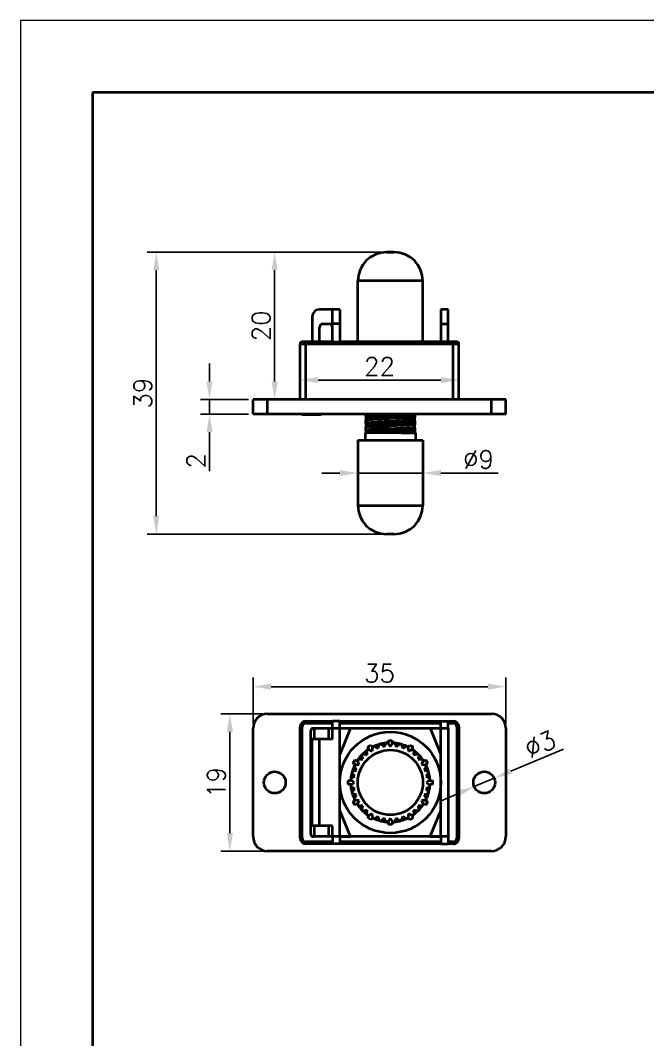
# Model space of a CAD drawing. Header units: millimetres. Extents: x -105 to 105, y -148 to 148.
# Drawn here: x -105 to -18.2, y 7.4 to 148.5 of the extents above; entities that cross this region are included whole.
import ezdxf

# ---------------------------------------------------------------- set-up
doc = ezdxf.new("R2010")
doc.units = ezdxf.units.MM
doc.header["$PDSIZE"] = -5
for name, color, linetype, lineweight in [('尺寸线层', 3, 'Continuous', 18), ('粗实线层', 7, 'Continuous', 35), ('细实线层', 7, 'Continuous', 18)]:
    doc.layers.add(name, color=color, linetype=linetype, lineweight=lineweight)
doc.styles.get("Standard").update_dxf_attribs({"font": 'txt.shx'})
doc.dimstyles.get("Standard").update_dxf_attribs({"dimtxt": 0.18, "dimasz": 0.18, "dimexe": 0.18, "dimexo": 0.0625, "dimgap": 0.09, "dimtad": 0, "dimtih": 1, "dimtoh": 1, "dimdec": 4, "dimzin": 0, "dimdsep": 46, "dimtxsty": 'Standard', "dimcen": 0.09, "dimdle": 0.36, "dimadec": 0, "dimazin": 0, "dimtfac": 1, "dimtdec": 4, "dimtofl": 0, "dimtmove": 0, "dimatfit": 3, "dimfxl": 1, "dimtolj": 1, "dimarcsym": 0})

# ---------------------------------------------------------------- blocks, each defined once
blk = doc.blocks.new('$CAXA_FRAME_13B17AC1$')
at = {"layer": '粗实线层'}
for p, q in [((95, 138.5), (-95, 138.5)), ((-95, 138.5), (-95, -138.5))]:
    blk.add_line(p, q, dxfattribs=at)
at = {"layer": '细实线层'}
for p, q in [((105, 148.5), (-105, 148.5)), ((-105, 148.5), (-105, -148.5))]:
    blk.add_line(p, q, dxfattribs=at)
blk = doc.blocks.new('*X3')
at = {"layer": 'Defpoints', "color": 0, "transparency": 16777216}
for p in [(-54.23, 116.42), (-86.19, 77.36), (-54.29, 77.36)]:
    blk.add_point(p, dxfattribs=at)
at = {"layer": '尺寸线层', "color": 0, "linetype": 'Continuous', "lineweight": -2, "transparency": 16777216}
for p, q in [((-54.86, 116.42), (-87.44, 116.42)), ((-86.19, 113.92), (-86.19, 79.86)), ((-54.92, 77.36), (-87.44, 77.36))]:
    blk.add_line(p, q, dxfattribs=at)
at = {"layer": '尺寸线层', "color": 0, "transparency": 16777216}
for points in [[(-86.6, 113.92), (-85.77, 113.92), (-86.19, 116.42)], [(-86.6, 79.86), (-85.77, 79.86), (-86.19, 77.36)]]:
    blk.add_solid(points, dxfattribs=at)
at = {"layer": '尺寸线层', "color": 0, "transparency": 16777216, "insert": (-88.06, 96.89), "char_height": 2.5, "width": 5.7143, "attachment_point": 5, "rotation": 90, "bg_fill": 3, "box_fill_scale": 1.1, "bg_fill_color": 256, "bg_fill_true_color": 13158600, "bg_fill_transparency": 0}
blk.add_mtext('\\A1;39', dxfattribs=at)
blk = doc.blocks.new('*X4')
at = {"layer": 'Defpoints', "color": 0, "transparency": 16777216}
for p in [(-72.79, 95.99), (-78.82, 93.99), (-72.79, 93.99)]:
    blk.add_point(p, dxfattribs=at)
at = {"layer": '尺寸线层', "color": 0, "linetype": 'Continuous', "lineweight": -2, "transparency": 16777216}
for p, q in [((-78.82, 98.49), (-78.82, 100.99)), ((-73.42, 95.99), (-80.07, 95.99)), ((-78.82, 95.99), (-78.82, 93.99)), ((-73.42, 93.99), (-80.07, 93.99)), ((-78.82, 91.49), (-78.82, 86.07))]:
    blk.add_line(p, q, dxfattribs=at)
at = {"layer": '尺寸线层', "color": 0, "transparency": 16777216}
for points in [[(-79.24, 98.49), (-78.41, 98.49), (-78.82, 95.99)], [(-79.24, 91.49), (-78.41, 91.49), (-78.82, 93.99)]]:
    blk.add_solid(points, dxfattribs=at)
at = {"layer": '尺寸线层', "color": 0, "transparency": 16777216, "insert": (-80.7, 87.53), "char_height": 2.5, "width": 5, "attachment_point": 5, "rotation": 90, "bg_fill": 3, "box_fill_scale": 1.1, "bg_fill_color": 256, "bg_fill_true_color": 13158600, "bg_fill_transparency": 0}
blk.add_mtext('\\A1;2', dxfattribs=at)
blk = doc.blocks.new('*X5')
at = {"layer": 'Defpoints', "color": 0, "transparency": 16777216}
for p in [(-66.29, 101.32), (-44.29, 101.4), (-44.29, 98.7)]:
    blk.add_point(p, dxfattribs=at)
at = {"layer": '尺寸线层', "color": 0, "linetype": 'Continuous', "lineweight": -2, "transparency": 16777216}
for p, q in [((-66.29, 100.69), (-66.29, 97.45)), ((-44.29, 100.77), (-44.29, 97.45)), ((-63.79, 98.7), (-46.79, 98.7))]:
    blk.add_line(p, q, dxfattribs=at)
at = {"layer": '尺寸线层', "color": 0, "transparency": 16777216}
for points in [[(-63.79, 99.12), (-63.79, 98.29), (-66.29, 98.7)], [(-46.79, 99.12), (-46.79, 98.29), (-44.29, 98.7)]]:
    blk.add_solid(points, dxfattribs=at)
at = {"layer": '尺寸线层', "color": 0, "transparency": 16777216, "insert": (-55.29, 100.58), "char_height": 2.5, "width": 6.0714, "attachment_point": 5, "bg_fill": 3, "box_fill_scale": 1.1, "bg_fill_color": 256, "bg_fill_true_color": 13158600, "bg_fill_transparency": 0}
blk.add_mtext('\\A1;22', dxfattribs=at)
blk = doc.blocks.new('*X6')
at = {"layer": 'Defpoints', "color": 0, "transparency": 16777216}
for p in [(-69.81, 116.42), (-53.36, 116.42), (-67.68, 95.99)]:
    blk.add_point(p, dxfattribs=at)
at = {"layer": '尺寸线层', "color": 0, "linetype": 'Continuous', "lineweight": -2, "transparency": 16777216}
for p, q in [((-53.98, 116.42), (-71.06, 116.42)), ((-69.81, 98.49), (-69.81, 113.92)), ((-68.31, 95.99), (-71.06, 95.99))]:
    blk.add_line(p, q, dxfattribs=at)
at = {"layer": '尺寸线层', "color": 0, "transparency": 16777216}
for points in [[(-70.22, 113.92), (-69.39, 113.92), (-69.81, 116.42)], [(-70.22, 98.49), (-69.39, 98.49), (-69.81, 95.99)]]:
    blk.add_solid(points, dxfattribs=at)
at = {"layer": '尺寸线层', "color": 0, "transparency": 16777216, "insert": (-71.68, 106.21), "char_height": 2.5, "width": 6.0714, "attachment_point": 5, "rotation": 90, "bg_fill": 3, "box_fill_scale": 1.1, "bg_fill_color": 256, "bg_fill_true_color": 13158600, "bg_fill_transparency": 0}
blk.add_mtext('\\A1;20', dxfattribs=at)
blk = doc.blocks.new('*X7')
at = {"layer": 'Defpoints', "color": 0, "transparency": 16777216}
for p in [(-58.29, 84.75), (-49.29, 86.02), (-49.29, 85.83)]:
    blk.add_point(p, dxfattribs=at)
at = {"layer": '尺寸线层', "color": 0, "linetype": 'Continuous', "lineweight": -2, "transparency": 16777216}
for p, q in [((-58.29, 85.38), (-58.29, 87.08)), ((-60.79, 85.83), (-63.29, 85.83)), ((-58.29, 85.83), (-49.29, 85.83)), ((-49.29, 85.39), (-49.29, 84.58)), ((-46.79, 85.83), (-38.88, 85.83))]:
    blk.add_line(p, q, dxfattribs=at)
at = {"layer": '尺寸线层', "color": 0, "transparency": 16777216}
for points in [[(-60.79, 86.25), (-60.79, 85.42), (-58.29, 85.83)], [(-46.79, 86.25), (-46.79, 85.42), (-49.29, 85.83)]]:
    blk.add_solid(points, dxfattribs=at)
at = {"layer": '尺寸线层', "color": 0, "transparency": 16777216, "insert": (-41.59, 87.71), "char_height": 2.5, "width": 7.5, "attachment_point": 5, "bg_fill": 3, "box_fill_scale": 1.1, "bg_fill_color": 256, "bg_fill_true_color": 13158600, "bg_fill_transparency": 0}
blk.add_mtext('\\A1;%%C9', dxfattribs=at)
blk = doc.blocks.new('*X8')
at = {"layer": 'Defpoints', "color": 0, "transparency": 16777216}
for p in [(-70.79, 52.49), (-76.01, 33.49), (-70.79, 33.49)]:
    blk.add_point(p, dxfattribs=at)
at = {"layer": '尺寸线层', "color": 0, "linetype": 'Continuous', "lineweight": -2, "transparency": 16777216}
for p, q in [((-71.42, 52.49), (-77.26, 52.49)), ((-76.01, 49.99), (-76.01, 35.99)), ((-71.42, 33.49), (-77.26, 33.49))]:
    blk.add_line(p, q, dxfattribs=at)
at = {"layer": '尺寸线层', "color": 0, "transparency": 16777216}
for points in [[(-76.42, 49.99), (-75.59, 49.99), (-76.01, 52.49)], [(-76.42, 35.99), (-75.59, 35.99), (-76.01, 33.49)]]:
    blk.add_solid(points, dxfattribs=at)
at = {"layer": '尺寸线层', "color": 0, "transparency": 16777216, "insert": (-77.88, 42.99), "char_height": 2.5, "width": 5, "attachment_point": 5, "rotation": 90, "bg_fill": 3, "box_fill_scale": 1.1, "bg_fill_color": 256, "bg_fill_true_color": 13158600, "bg_fill_transparency": 0}
blk.add_mtext('\\A1;19', dxfattribs=at)
blk = doc.blocks.new('*X9')
at = {"layer": 'Defpoints', "color": 0, "transparency": 16777216}
for p in [(-37.79, 56.25), (-72.79, 50.49), (-37.79, 50.49)]:
    blk.add_point(p, dxfattribs=at)
at = {"layer": '尺寸线层', "color": 0, "linetype": 'Continuous', "lineweight": -2, "transparency": 16777216}
for p, q in [((-72.79, 51.11), (-72.79, 57.5)), ((-37.79, 51.11), (-37.79, 57.5)), ((-70.29, 56.25), (-40.29, 56.25))]:
    blk.add_line(p, q, dxfattribs=at)
at = {"layer": '尺寸线层', "color": 0, "transparency": 16777216}
for points in [[(-70.29, 56.67), (-70.29, 55.83), (-72.79, 56.25)], [(-40.29, 56.67), (-40.29, 55.83), (-37.79, 56.25)]]:
    blk.add_solid(points, dxfattribs=at)
at = {"layer": '尺寸线层', "color": 0, "transparency": 16777216, "insert": (-55.29, 58.12), "char_height": 2.5, "width": 5.3571, "attachment_point": 5, "bg_fill": 3, "box_fill_scale": 1.1, "bg_fill_color": 256, "bg_fill_true_color": 13158600, "bg_fill_transparency": 0}
blk.add_mtext('\\A1;35', dxfattribs=at)
blk = doc.blocks.new('*X10')
at = {"layer": 'Defpoints', "color": 0, "transparency": 16777216}
for p in [(-42.18, 42.41), (-39.41, 43.57)]:
    blk.add_point(p, dxfattribs=at)
at = {"layer": '尺寸线层', "color": 0, "linetype": 'Continuous', "lineweight": -2, "transparency": 16777216}
for p, q in [((-37.11, 44.54), (-29.82, 47.62)), ((-42.18, 42.41), (-39.41, 43.57)), ((-44.48, 41.43), (-46.78, 40.46))]:
    blk.add_line(p, q, dxfattribs=at)
at = {"layer": '尺寸线层', "color": 0, "transparency": 16777216}
for points in [[(-37.27, 44.93), (-36.95, 44.16), (-39.41, 43.57)], [(-44.64, 41.82), (-44.32, 41.05), (-42.18, 42.41)]]:
    blk.add_solid(points, dxfattribs=at)
at = {"layer": '尺寸线层', "color": 0, "transparency": 16777216, "insert": (-33.04, 48.3), "char_height": 2.5, "width": 7.1429, "attachment_point": 5, "rotation": 22.884, "bg_fill": 3, "box_fill_scale": 1.1, "bg_fill_color": 256, "bg_fill_true_color": 13158600, "bg_fill_transparency": 0}
blk.add_mtext('\\A1;%%C3', dxfattribs=at)

msp = doc.modelspace()

# ---------------------------------------------------------------- linework, layer by layer
at = {"layer": '粗实线层', "color": 7, "lineweight": 35, "ltscale": 0.1925}
for p, q in [((-54.294, 116.421), (-54.232, 116.421)), ((-53.355, 116.421), (-54.294, 116.421)), ((-54.232, 116.421), (-53.294, 116.421)), ((-53.294, 116.421), (-53.355, 116.421)), ((-57.743, 112.421), (-58.294, 112.421)), ((-58.294, 103.99), (-58.294, 112.421)), ((-49.294, 112.421), (-57.743, 112.421)), ((-49.294, 103.99), (-49.294, 112.421)), ((-64.594, 107.49), (-64.594, 103.99)), ((-61.794, 108.49), (-63.594, 108.49)), ((-60.794, 108.49), (-61.794, 108.49)), ((-61.794, 106.49), (-61.794, 108.49)), ((-60.794, 108.49), (-60.794, 106.49)), ((-45.794, 108.49), (-46.794, 108.49)), ((-46.794, 108.49), (-46.794, 106.49)), ((-45.794, 106.49), (-45.794, 108.49)), ((-63.594, 103.99), (-63.594, 105.99)), ((-63.094, 106.49), (-62.294, 106.49)), ((-60.794, 106.49), (-61.794, 106.49)), ((-61.794, 103.99), (-61.794, 106.49)), ((-60.794, 106.49), (-60.794, 103.99)), ((-46.794, 106.49), (-46.794, 103.99)), ((-46.794, 106.49), (-45.794, 106.49)), ((-45.794, 103.99), (-45.794, 106.49)), ((-65.494, 103.69), (-66.294, 103.69)), ((-66.294, 95.99), (-66.294, 103.69)), ((-65.494, 103.99), (-65.994, 103.99)), ((-65.494, 103.69), (-65.494, 103.99)), ((-61.794, 103.99), (-65.494, 103.99)), ((-45.094, 103.69), (-65.494, 103.69)), ((-65.494, 95.99), (-65.494, 103.69)), ((-61.794, 103.99), (-60.794, 103.99)), ((-46.794, 103.99), (-60.794, 103.99)), ((-45.794, 103.99), (-46.794, 103.99)), ((-45.094, 103.99), (-45.794, 103.99)), ((-45.094, 103.69), (-45.094, 103.99)), ((-44.594, 103.99), (-45.094, 103.99)), ((-44.294, 103.69), (-45.094, 103.69)), ((-45.094, 95.99), (-45.094, 103.69)), ((-44.294, 95.99), (-44.294, 103.69)), ((-72.794, 93.99), (-72.794, 95.99)), ((-70.794, 95.99), (-72.794, 95.99)), ((-39.794, 95.99), (-70.794, 95.99)), ((-70.794, 93.99), (-70.794, 95.99)), ((-39.794, 93.99), (-39.794, 95.99)), ((-37.794, 95.99), (-39.794, 95.99)), ((-37.794, 93.99), (-37.794, 95.99)), ((-70.794, 93.99), (-72.794, 93.99)), ((-39.794, 93.99), (-70.794, 93.99)), ((-66.035, 93.99), (-66.035, 93.94)), ((-66.035, 93.94), (-66.024, 93.94)), ((-66.024, 93.99), (-66.024, 93.94)), ((-66.024, 93.94), (-66.013, 93.94)), ((-66.013, 93.99), (-66.013, 93.94)), ((-66.013, 93.94), (-66.003, 93.94)), ((-66.003, 93.99), (-66.003, 93.94)), ((-66.003, 93.94), (-65.993, 93.94)), ((-65.993, 93.99), (-65.993, 93.94)), ((-65.993, 93.94), (-65.984, 93.94)), ((-65.984, 93.99), (-65.984, 93.94)), ((-65.984, 93.94), (-65.975, 93.94)), ((-65.975, 93.99), (-65.975, 93.94)), ((-65.975, 93.94), (-65.967, 93.94)), ((-65.967, 93.99), (-65.967, 93.94)), ((-65.967, 93.94), (-65.96, 93.94)), ((-65.96, 93.99), (-65.96, 93.94)), ((-65.96, 93.94), (-65.953, 93.94)), ((-65.953, 93.99), (-65.953, 93.94)), ((-65.953, 93.94), (-65.946, 93.94)), ((-65.946, 93.99), (-65.946, 93.94)), ((-65.946, 93.94), (-65.933, 93.94)), ((-65.933, 93.99), (-65.933, 93.94)), ((-65.933, 93.94), (-65.921, 93.94)), ((-65.921, 93.99), (-65.921, 93.94)), ((-65.921, 93.94), (-65.909, 93.94)), ((-65.909, 93.99), (-65.909, 93.94)), ((-65.909, 93.94), (-65.899, 93.94)), ((-65.899, 93.99), (-65.899, 93.94)), ((-65.899, 93.94), (-65.89, 93.94)), ((-65.89, 93.99), (-65.89, 93.94)), ((-65.89, 93.94), (-65.882, 93.94)), ((-65.882, 93.99), (-65.882, 93.94)), ((-65.882, 93.94), (-65.874, 93.94)), ((-65.877, 93.99), (-65.877, 93.94)), ((-65.877, 93.94), (-65.811, 93.94)), ((-65.811, 93.99), (-65.811, 93.94)), ((-65.811, 93.94), (-65.776, 93.94)), ((-65.776, 93.99), (-65.776, 93.94)), ((-65.775, 93.99), (-65.775, 93.94)), ((-65.775, 93.94), (-65.774, 93.94)), ((-65.774, 93.99), (-65.774, 93.94)), ((-65.774, 93.94), (-65.772, 93.94)), ((-65.772, 93.99), (-65.772, 93.94)), ((-65.772, 93.94), (-65.77, 93.94)), ((-65.77, 93.99), (-65.77, 93.94)), ((-65.77, 93.94), (-65.768, 93.94)), ((-65.768, 93.99), (-65.768, 93.94)), ((-65.768, 93.94), (-65.765, 93.94)), ((-65.765, 93.99), (-65.765, 93.94)), ((-65.765, 93.94), (-65.761, 93.94)), ((-65.761, 93.99), (-65.761, 93.94)), ((-65.761, 93.94), (-65.758, 93.94)), ((-65.758, 93.99), (-65.758, 93.94)), ((-65.758, 93.94), (-65.754, 93.94)), ((-65.754, 93.99), (-65.754, 93.94)), ((-65.754, 93.94), (-65.749, 93.94)), ((-65.749, 93.99), (-65.749, 93.94)), ((-65.749, 93.94), (-65.744, 93.94)), ((-65.744, 93.99), (-65.744, 93.94)), ((-65.744, 93.94), (-65.738, 93.94)), ((-65.738, 93.99), (-65.738, 93.94)), ((-65.738, 93.94), (-65.731, 93.94)), ((-65.731, 93.99), (-65.731, 93.94)), ((-65.731, 93.94), (-65.723, 93.94)), ((-65.723, 93.99), (-65.723, 93.94)), ((-65.723, 93.94), (-65.715, 93.94)), ((-65.715, 93.99), (-65.715, 93.94)), ((-65.715, 93.94), (-65.705, 93.94)), ((-65.705, 93.99), (-65.705, 93.94)), ((-65.705, 93.94), (-65.694, 93.94)), ((-65.694, 93.99), (-65.694, 93.94)), ((-65.694, 93.94), (-65.683, 93.94)), ((-65.683, 93.99), (-65.683, 93.94)), ((-65.683, 93.94), (-65.67, 93.94)), ((-65.67, 93.99), (-65.67, 93.94)), ((-65.67, 93.94), (-65.657, 93.94)), ((-65.657, 93.99), (-65.657, 93.94)), ((-65.657, 93.94), (-63.66, 93.94)), ((-63.66, 93.99), (-63.66, 93.94)), ((-63.66, 93.94), (-63.647, 93.94)), ((-63.647, 93.99), (-63.647, 93.94)), ((-63.647, 93.94), (-63.636, 93.94)), ((-63.636, 93.99), (-63.636, 93.94)), ((-63.636, 93.94), (-63.625, 93.94)), ((-63.625, 93.99), (-63.625, 93.94)), ((-63.625, 93.94), (-63.615, 93.94)), ((-63.615, 93.99), (-63.615, 93.94)), ((-63.615, 93.94), (-63.606, 93.94)), ((-63.606, 93.99), (-63.606, 93.94)), ((-63.606, 93.94), (-63.597, 93.94)), ((-63.597, 93.99), (-63.597, 93.94)), ((-63.597, 93.94), (-63.59, 93.94)), ((-63.59, 93.99), (-63.59, 93.94)), ((-63.59, 93.94), (-63.584, 93.94)), ((-63.584, 93.99), (-63.584, 93.94)), ((-63.584, 93.94), (-63.578, 93.94)), ((-63.578, 93.99), (-63.578, 93.94)), ((-63.578, 93.94), (-63.573, 93.94)), ((-63.573, 93.99), (-63.573, 93.94)), ((-63.573, 93.94), (-63.569, 93.94)), ((-63.569, 93.99), (-63.569, 93.94)), ((-63.569, 93.94), (-63.565, 93.94)), ((-63.565, 93.99), (-63.565, 93.94)), ((-63.565, 93.94), (-63.562, 93.94)), ((-63.562, 93.99), (-63.562, 93.94)), ((-63.562, 93.94), (-63.559, 93.94)), ((-63.559, 93.99), (-63.559, 93.94)), ((-63.559, 93.94), (-63.556, 93.94)), ((-63.556, 93.99), (-63.556, 93.94)), ((-63.556, 93.94), (-63.554, 93.94)), ((-63.554, 93.99), (-63.554, 93.94)), ((-63.554, 93.94), (-63.552, 93.94)), ((-63.552, 93.99), (-63.552, 93.94)), ((-63.552, 93.94), (-63.55, 93.94)), ((-63.55, 93.99), (-63.55, 93.94)), ((-63.55, 93.94), (-63.549, 93.94)), ((-63.549, 93.99), (-63.549, 93.94)), ((-63.548, 93.99), (-63.548, 93.94)), ((-63.548, 93.94), (-63.529, 93.94)), ((-63.529, 93.99), (-63.529, 93.94)), ((-63.529, 93.94), (-63.436, 93.94)), ((-63.436, 93.99), (-63.436, 93.94)), ((-63.436, 93.99), (-63.436, 93.94)), ((-63.436, 93.99), (-63.436, 93.94)), ((-63.436, 93.99), (-63.436, 93.94)), ((-63.436, 93.99), (-63.436, 93.94)), ((-63.436, 93.99), (-63.436, 93.94)), ((-63.436, 93.94), (-63.429, 93.94)), ((-63.429, 93.99), (-63.429, 93.94)), ((-63.429, 93.94), (-63.412, 93.94)), ((-63.412, 93.99), (-63.412, 93.94)), ((-63.412, 93.94), (-63.4, 93.94)), ((-63.4, 93.99), (-63.4, 93.94)), ((-63.4, 93.94), (-63.392, 93.94)), ((-63.392, 93.99), (-63.392, 93.94)), ((-63.392, 93.94), (-63.39, 93.94)), ((-63.39, 93.99), (-63.39, 93.94)), ((-63.39, 93.99), (-63.39, 93.94)), ((-57.194, 93.794), (-57.194, 93.99)), ((-57.194, 93.669), (-57.194, 93.794)), ((-57.194, 93.669), (-57.194, 93.544)), ((-57.194, 93.544), (-57.194, 93.29)), ((-57.194, 93.29), (-57.194, 93.166)), ((-57.194, 92.794), (-57.194, 93.166)), ((-50.394, 93.985), (-50.394, 93.614)), ((-50.394, 93.614), (-50.394, 93.489)), ((-50.394, 93.236), (-50.394, 93.489)), ((-50.394, 93.11), (-50.394, 93.236)), ((-37.794, 93.99), (-39.794, 93.99)), ((-57.194, 92.669), (-57.194, 92.794)), ((-57.194, 92.669), (-57.194, 92.544)), ((-57.194, 92.544), (-57.194, 92.29)), ((-57.194, 92.29), (-57.194, 92.166)), ((-57.194, 91.794), (-57.194, 92.166)), ((-57.194, 91.669), (-57.194, 91.794)), ((-50.394, 93.11), (-50.394, 92.985)), ((-50.394, 92.985), (-50.394, 92.614)), ((-50.394, 92.614), (-50.394, 92.489)), ((-50.394, 92.236), (-50.394, 92.489)), ((-50.394, 92.11), (-50.394, 92.236)), ((-50.394, 92.11), (-50.394, 91.985)), ((-50.394, 91.985), (-50.394, 91.614)), ((-58.294, 90.39), (-49.845, 90.39)), ((-58.294, 90.39), (-58.294, 81.358)), ((-57.294, 91.39), (-57.294, 90.39)), ((-57.294, 91.39), (-57.194, 91.39)), ((-57.194, 91.669), (-57.194, 91.544)), ((-57.194, 91.544), (-57.194, 91.39)), ((-55.317, 91.39), (-57.194, 91.39)), ((-55.317, 91.39), (-53.777, 91.453)), ((-52.27, 91.39), (-55.317, 91.39)), ((-52.271, 91.39), (-50.394, 91.39)), ((-50.394, 91.614), (-50.394, 91.489)), ((-50.394, 91.39), (-50.394, 91.489)), ((-50.394, 91.39), (-50.294, 91.39)), ((-50.294, 91.39), (-50.294, 90.39)), ((-49.845, 90.39), (-49.294, 90.39)), ((-49.294, 90.39), (-49.294, 81.358)), ((-58.294, 81.358), (-49.845, 81.358)), ((-49.845, 81.358), (-49.294, 81.358)), ((-53.355, 77.358), (-54.294, 77.358)), ((-53.294, 77.358), (-53.355, 77.358)), ((-70.794, 52.489), (-39.794, 52.489)), ((-65.494, 51.489), (-65.494, 51.189)), ((-65.494, 51.489), (-61.794, 51.489)), ((-65.494, 51.189), (-61.794, 51.189)), ((-61.794, 50.489), (-61.794, 51.489)), ((-60.794, 51.489), (-61.794, 51.489)), ((-60.794, 51.489), (-46.794, 51.489)), ((-60.794, 50.489), (-60.794, 51.489)), ((-60.794, 51.189), (-46.794, 51.189)), ((-46.794, 50.489), (-46.794, 51.489)), ((-46.794, 51.489), (-45.794, 51.489)), ((-45.794, 51.489), (-45.094, 51.489)), ((-45.794, 50.489), (-45.794, 51.489)), ((-45.794, 51.189), (-45.094, 51.189)), ((-45.094, 51.489), (-45.094, 51.189)), ((-72.794, 35.489), (-72.794, 50.489)), ((-66.294, 50.689), (-65.994, 50.689)), ((-66.294, 35.289), (-66.294, 50.689)), ((-65.994, 35.289), (-65.994, 50.689)), ((-64.794, 35.789), (-64.794, 50.189)), ((-64.494, 50.489), (-61.794, 50.489)), ((-64.294, 48.989), (-64.294, 50.489)), ((-62.294, 48.989), (-62.294, 50.489)), ((-61.794, 50.489), (-60.794, 50.489)), ((-61.794, 48.989), (-61.794, 50.489)), ((-60.794, 50.489), (-46.794, 50.489)), ((-59.321, 50.489), (-60.794, 46.871)), ((-60.794, 35.489), (-60.794, 50.489)), ((-48.267, 50.489), (-46.794, 46.871)), ((-46.794, 50.489), (-45.794, 50.489)), ((-46.794, 35.489), (-46.794, 50.489)), ((-45.794, 50.489), (-45.794, 35.489)), ((-45.794, 50.189), (-45.794, 35.789)), ((-44.294, 50.689), (-44.594, 50.689)), ((-44.594, 50.689), (-44.594, 35.289)), ((-44.294, 50.689), (-44.294, 35.289)), ((-37.794, 50.489), (-37.794, 35.489)), ((-64.594, 48.989), (-64.794, 48.989)), ((-64.594, 36.989), (-64.594, 48.989)), ((-63.594, 48.989), (-64.594, 48.989)), ((-63.594, 36.989), (-63.594, 48.989)), ((-61.794, 48.989), (-63.594, 48.989)), ((-56.932, 47.902), (-56.48, 48.163)), ((-56.48, 48.163), (-56.315, 47.877)), ((-56.031, 48.013), (-55.503, 47.685)), ((-55.503, 47.685), (-55.31, 48.275)), ((-55.124, 48.325), (-54.662, 47.911)), ((-54.662, 47.911), (-54.369, 48.458)), ((-54.177, 48.475), (-53.794, 47.987)), ((-54.055, 48.813), (-53.533, 48.813)), ((-54.055, 48.482), (-54.055, 48.813)), ((-54.055, 48.319), (-54.055, 48.482)), ((-53.794, 47.987), (-53.41, 48.475)), ((-53.533, 48.813), (-53.533, 48.482)), ((-53.533, 48.319), (-53.533, 48.482)), ((-53.219, 48.458), (-52.926, 47.911)), ((-52.926, 47.911), (-52.464, 48.325)), ((-52.278, 48.275), (-52.084, 47.685)), ((-52.084, 47.685), (-51.557, 48.013)), ((-51.273, 47.877), (-51.108, 48.163)), ((-51.108, 48.163), (-50.656, 47.902)), ((-57.623, 46.201), (-57.75, 46.809)), ((-57.614, 46.945), (-57.007, 46.817)), ((-57.007, 46.817), (-57.027, 47.438)), ((-56.767, 47.616), (-56.932, 47.902)), ((-56.869, 47.548), (-56.293, 47.317)), ((-56.685, 47.474), (-56.767, 47.616)), ((-56.233, 47.735), (-56.315, 47.877)), ((-56.293, 47.317), (-56.205, 47.932)), ((-51.383, 47.932), (-51.295, 47.317)), ((-51.355, 47.735), (-51.273, 47.877)), ((-51.295, 47.317), (-50.719, 47.548)), ((-50.903, 47.474), (-50.821, 47.616)), ((-50.656, 47.902), (-50.821, 47.616)), ((-50.561, 47.438), (-50.581, 46.817)), ((-50.581, 46.817), (-49.973, 46.945)), ((-49.837, 46.809), (-49.965, 46.201)), ((-58.969, 45.675), (-58.708, 46.127)), ((-58.682, 45.509), (-58.969, 45.675)), ((-58.491, 44.698), (-58.819, 45.225)), ((-58.737, 45.4), (-58.122, 45.488)), ((-58.708, 46.127), (-58.421, 45.961)), ((-58.541, 45.428), (-58.682, 45.509)), ((-58.28, 45.88), (-58.421, 45.961)), ((-58.122, 45.488), (-58.354, 46.064)), ((-58.243, 46.221), (-57.623, 46.201)), ((-49.965, 46.201), (-49.344, 46.221)), ((-49.234, 46.064), (-49.466, 45.488)), ((-49.466, 45.488), (-48.851, 45.4)), ((-49.308, 45.88), (-49.167, 45.961)), ((-49.167, 45.961), (-48.88, 46.127)), ((-48.769, 45.225), (-49.097, 44.698)), ((-49.047, 45.428), (-48.906, 45.509)), ((-48.619, 45.675), (-48.906, 45.509)), ((-48.88, 46.127), (-48.619, 45.675)), ((-59.264, 43.564), (-58.716, 43.856)), ((-58.716, 43.856), (-59.131, 44.319)), ((-59.081, 44.505), (-58.491, 44.698)), ((-49.097, 44.698), (-48.507, 44.505)), ((-48.457, 44.319), (-48.872, 43.856)), ((-48.872, 43.856), (-48.324, 43.564)), ((-59.618, 43.25), (-59.288, 43.25)), ((-59.618, 42.727), (-59.618, 43.25)), ((-59.288, 42.727), (-59.618, 42.727)), ((-59.125, 43.25), (-59.288, 43.25)), ((-59.125, 42.727), (-59.288, 42.727)), ((-58.792, 42.989), (-59.281, 43.372)), ((-59.281, 42.605), (-58.792, 42.989)), ((-58.716, 42.121), (-59.264, 42.413)), ((-48.324, 42.413), (-48.872, 42.121)), ((-48.307, 43.372), (-48.796, 42.989)), ((-48.796, 42.989), (-48.307, 42.605)), ((-48.463, 43.25), (-48.3, 43.25)), ((-48.463, 42.727), (-48.3, 42.727)), ((-48.3, 43.25), (-47.969, 43.25)), ((-47.969, 42.727), (-48.3, 42.727)), ((-47.969, 43.25), (-47.969, 42.727)), ((-59.131, 41.658), (-58.716, 42.121)), ((-58.491, 41.279), (-59.081, 41.472)), ((-58.819, 40.752), (-58.491, 41.279)), ((-48.507, 41.472), (-49.097, 41.279)), ((-49.097, 41.279), (-48.769, 40.752)), ((-48.872, 42.121), (-48.457, 41.658)), ((-58.969, 40.302), (-58.682, 40.468)), ((-58.708, 39.85), (-58.969, 40.302)), ((-58.122, 40.49), (-58.737, 40.577)), ((-58.421, 40.016), (-58.708, 39.85)), ((-58.541, 40.549), (-58.682, 40.468)), ((-58.28, 40.097), (-58.421, 40.016)), ((-58.354, 39.913), (-58.122, 40.49)), ((-57.623, 39.776), (-58.243, 39.756)), ((-57.75, 39.168), (-57.623, 39.776)), ((-49.965, 39.776), (-49.837, 39.168)), ((-49.344, 39.756), (-49.965, 39.776)), ((-48.851, 40.577), (-49.466, 40.49)), ((-49.466, 40.49), (-49.234, 39.913)), ((-49.308, 40.097), (-49.167, 40.016)), ((-48.88, 39.85), (-49.167, 40.016)), ((-49.047, 40.549), (-48.906, 40.468)), ((-48.906, 40.468), (-48.619, 40.302)), ((-48.619, 40.302), (-48.88, 39.85)), ((-59.321, 35.489), (-60.794, 39.106)), ((-57.007, 39.16), (-57.614, 39.032)), ((-57.027, 38.539), (-57.007, 39.16)), ((-56.932, 38.075), (-56.767, 38.361)), ((-56.293, 38.66), (-56.869, 38.429)), ((-56.685, 38.503), (-56.767, 38.361)), ((-56.233, 38.242), (-56.315, 38.1)), ((-56.205, 38.045), (-56.293, 38.66)), ((-55.503, 38.292), (-56.031, 37.964)), ((-55.31, 37.702), (-55.503, 38.292)), ((-52.084, 38.292), (-52.278, 37.702)), ((-51.557, 37.964), (-52.084, 38.292)), ((-51.295, 38.66), (-51.383, 38.045)), ((-51.355, 38.242), (-51.273, 38.1)), ((-50.719, 38.429), (-51.295, 38.66)), ((-50.903, 38.503), (-50.821, 38.361)), ((-50.821, 38.361), (-50.656, 38.075)), ((-50.581, 39.16), (-50.561, 38.539)), ((-49.973, 39.032), (-50.581, 39.16)), ((-48.267, 35.489), (-46.794, 39.106)), ((-64.594, 36.989), (-64.794, 36.989)), ((-63.594, 36.989), (-64.594, 36.989)), ((-64.294, 35.489), (-64.294, 36.989)), ((-61.794, 36.989), (-63.594, 36.989)), ((-62.294, 35.489), (-62.294, 36.989)), ((-61.794, 35.489), (-61.794, 36.989)), ((-56.48, 37.814), (-56.932, 38.075)), ((-56.315, 38.1), (-56.48, 37.814)), ((-54.662, 38.066), (-55.124, 37.652)), ((-54.369, 37.519), (-54.662, 38.066)), ((-53.794, 37.99), (-54.177, 37.502)), ((-54.055, 37.658), (-54.055, 37.495)), ((-54.055, 37.164), (-54.055, 37.495)), ((-53.533, 37.164), (-54.055, 37.164)), ((-53.41, 37.502), (-53.794, 37.99)), ((-53.533, 37.658), (-53.533, 37.495)), ((-53.533, 37.495), (-53.533, 37.164)), ((-52.926, 38.066), (-53.219, 37.519)), ((-52.464, 37.652), (-52.926, 38.066)), ((-51.108, 37.814), (-51.273, 38.1)), ((-50.656, 38.075), (-51.108, 37.814)), ((-66.294, 35.289), (-65.994, 35.289)), ((-61.794, 35.489), (-64.494, 35.489)), ((-61.794, 35.489), (-61.794, 34.489)), ((-60.794, 35.489), (-61.794, 35.489)), ((-46.794, 35.489), (-60.794, 35.489)), ((-60.794, 35.489), (-59.321, 35.489)), ((-60.794, 35.489), (-60.794, 34.489)), ((-48.267, 35.489), (-59.321, 35.489)), ((-48.267, 35.489), (-46.794, 35.489)), ((-46.794, 35.489), (-46.794, 34.489)), ((-45.794, 35.489), (-46.794, 35.489)), ((-45.794, 35.489), (-45.794, 34.489)), ((-44.294, 35.289), (-44.594, 35.289)), ((-65.494, 34.489), (-65.494, 34.789)), ((-61.794, 34.789), (-65.494, 34.789)), ((-61.794, 34.489), (-65.494, 34.489)), ((-60.794, 34.489), (-61.794, 34.489)), ((-46.794, 34.789), (-60.794, 34.789)), ((-46.794, 34.489), (-60.794, 34.489)), ((-46.794, 34.489), (-45.794, 34.489)), ((-45.094, 34.789), (-45.794, 34.789)), ((-45.094, 34.489), (-45.794, 34.489)), ((-45.094, 34.489), (-45.094, 34.789)), ((-39.794, 33.489), (-70.794, 33.489))]:
    msp.add_line(p, q, dxfattribs=at)
for points in [[(-57.194, 93.794), (-57.04, 93.821), (-56.507, 93.871), (-54.347, 93.989)], [(-57.194, 93.544), (-57.011, 93.575), (-56.367, 93.631), (-53.789, 93.765)], [(-57.194, 93.29), (-56.362, 93.341), (-53.777, 93.453)], [(-57.194, 93.166), (-56.252, 93.222), (-53.811, 93.327)], [(-50.394, 93.489), (-51.226, 93.439), (-53.811, 93.327)], [(-53.799, 93.015), (-51.52, 93.129), (-50.673, 93.194), (-50.394, 93.236)], [(-53.789, 93.765), (-51.517, 93.879), (-50.672, 93.944), (-50.394, 93.985)], [(-50.394, 93.614), (-51.336, 93.557), (-53.777, 93.453)], [(-57.194, 92.794), (-57.012, 92.825), (-56.369, 92.881), (-53.799, 93.015)], [(-57.194, 92.544), (-57.011, 92.575), (-56.367, 92.631), (-53.789, 92.765)], [(-57.194, 92.29), (-56.362, 92.341), (-53.777, 92.453)], [(-57.194, 92.166), (-56.252, 92.222), (-53.811, 92.327)], [(-57.194, 91.794), (-57.012, 91.825), (-56.369, 91.881), (-53.799, 92.015)], [(-57.194, 91.544), (-57.011, 91.575), (-56.367, 91.631), (-53.789, 91.765)], [(-50.394, 92.489), (-51.226, 92.439), (-53.811, 92.327)], [(-53.799, 92.015), (-51.52, 92.129), (-50.673, 92.194), (-50.394, 92.236)], [(-53.789, 92.765), (-51.517, 92.879), (-50.672, 92.944), (-50.394, 92.985)], [(-53.789, 91.765), (-51.517, 91.879), (-50.672, 91.944), (-50.394, 91.985)], [(-50.394, 92.614), (-51.336, 92.557), (-53.777, 92.453)], [(-50.394, 91.614), (-51.336, 91.557), (-53.777, 91.453)]]:
    msp.add_lwpolyline(points, dxfattribs=at)
for centre, radius in [((-53.794, 42.989), 7), ((-53.794, 42.989), 4.5), ((-69.794, 42.989), 1.5), ((-40.794, 42.989), 1.5)]:
    msp.add_circle(centre, radius, dxfattribs=at)
for centre, radius, start, end in [((-54.294, 112.421), 4, 90, 180), ((-53.294, 112.421), 4, 359.99999, 89.99999), ((-63.594, 107.49), 1, 90, 180), ((-63.094, 105.99), 0.5, 90, 180), ((-62.294, 105.99), 0.5, 359.99999, 89.99999), ((-65.994, 103.69), 0.3, 90, 180), ((-44.594, 103.69), 0.3, 359.99999, 89.99999), ((-54.747, 156.815), 65.471, 272.16714, 273.81195), ((-54.294, 81.358), 4, 180, 270), ((-53.294, 81.358), 4, 270, 360), ((-70.794, 50.489), 2, 90, 180), ((-39.794, 50.489), 2, 359.99999, 89.99999), ((-65.494, 50.689), 0.8, 90, 180), ((-65.494, 50.689), 0.5, 90, 180), ((-45.094, 50.689), 0.8, 359.99999, 89.99999), ((-45.094, 50.689), 0.5, 359.99999, 90), ((-64.494, 50.189), 0.3, 90, 180), ((-53.794, 42.989), 5.5, 113.99803, 116.00197), ((-53.794, 42.989), 5.5, 106.00199, 113.99808), ((-53.794, 42.989), 5.5, 103.99803, 106.00197), ((-53.794, 42.989), 5.5, 96.00199, 103.99808), ((-53.794, 42.989), 5.164, 98.56556, 101.43452), ((-53.794, 42.989), 5.5, 93.99804, 96.00197), ((-53.794, 42.989), 5.5, 92.72037, 93.99808), ((-53.794, 42.989), 5.5, 86.00197, 87.27963), ((-53.794, 42.989), 5.5, 83.99803, 86.00197), ((-53.794, 42.989), 5.5, 76.00197, 83.99808), ((-53.794, 42.989), 5.164, 78.56554, 81.43452), ((-53.794, 42.989), 5.5, 73.99803, 76.00197), ((-53.794, 42.989), 5.5, 66.00196, 73.99807), ((-53.794, 42.989), 5.5, 63.99803, 66.00197), ((-53.794, 42.989), 5.5, 136.00201, 143.99807), ((-53.794, 42.989), 5.5, 133.99803, 136.00197), ((-53.794, 42.989), 5.5, 126.002, 133.99807), ((-53.794, 42.989), 5.164, 128.56559, 131.43451), ((-53.794, 42.989), 5.5, 123.99803, 126.00197), ((-53.794, 42.989), 5.5, 122.72037, 123.99808), ((-53.794, 42.989), 5.5, 116.002, 117.27963), ((-53.794, 42.989), 5.164, 108.56557, 111.43452), ((-53.794, 42.989), 5.164, 68.56553, 71.43451), ((-53.794, 42.989), 5.5, 62.72037, 63.99808), ((-53.794, 42.989), 5.5, 56.00195, 57.27963), ((-53.794, 42.989), 5.5, 53.99804, 56.00197), ((-53.794, 42.989), 5.164, 48.56551, 51.4345), ((-53.794, 42.989), 5.5, 46.00193, 53.99806), ((-53.794, 42.989), 5.5, 43.99802, 46.00197), ((-53.794, 42.989), 5.5, 36.00194, 43.99807), ((-53.794, 42.989), 5.5, 156.00202, 163.99806), ((-53.794, 42.989), 5.5, 153.99803, 156.00197), ((-53.794, 42.989), 5.5, 152.72037, 153.99806), ((-53.794, 42.989), 5.5, 146.00202, 147.27963), ((-53.794, 42.989), 5.5, 143.99803, 146.00197), ((-53.794, 42.989), 5.164, 138.5656, 141.4345), ((-53.794, 42.989), 5.164, 38.5655, 41.43449), ((-53.794, 42.989), 5.5, 33.99803, 36.00196), ((-53.794, 42.989), 5.5, 32.72037, 33.99805), ((-53.794, 42.989), 5.5, 26.00192, 27.27963), ((-53.794, 42.989), 5.5, 23.99803, 26.00197), ((-53.794, 42.989), 5.5, 16.00193, 23.99804), ((-53.794, 42.989), 5.5, 166.00202, 173.99805), ((-53.794, 42.989), 5.5, 163.99803, 166.00197), ((-53.794, 42.989), 5.164, 168.56561, 171.43447), ((-53.794, 42.989), 5.164, 158.5656, 161.43448), ((-53.794, 42.989), 5.164, 18.56549, 21.43447), ((-53.794, 42.989), 5.164, 8.56549, 11.43446), ((-53.794, 42.989), 5.5, 13.99803, 16.00197), ((-53.794, 42.989), 5.5, 6.00191, 13.99803), ((-53.794, 42.989), 5.5, 176.00202, 177.27963), ((-53.794, 42.989), 5.5, 182.72037, 183.99804), ((-53.794, 42.989), 5.5, 173.99803, 176.00197), ((-53.794, 42.989), 5.5, 183.99803, 186.00197), ((-53.794, 42.989), 5.5, 186.00202, 193.99803), ((-53.794, 42.989), 5.5, 346.00191, 353.99802), ((-53.794, 42.989), 5.5, 3.99803, 6.00197), ((-53.794, 42.989), 5.5, 353.99803, 356.00197), ((-53.794, 42.989), 5.5, 2.72038, 3.99803), ((-53.794, 42.989), 5.5, 356.00191, 357.27962), ((-53.794, 42.989), 5.5, 193.99803, 196.00197), ((-53.794, 42.989), 5.5, 196.00201, 203.99802), ((-53.794, 42.989), 5.164, 188.5656, 191.43445), ((-53.794, 42.989), 5.164, 198.5656, 201.43444), ((-53.794, 42.989), 5.164, 338.56548, 341.43443), ((-53.794, 42.989), 5.5, 336.00192, 343.99801), ((-53.794, 42.989), 5.164, 348.56549, 351.43444), ((-53.794, 42.989), 5.5, 343.99803, 346.00197), ((-53.794, 42.989), 5.5, 203.99803, 206.00197), ((-53.794, 42.989), 5.5, 206.00201, 207.27963), ((-53.794, 42.989), 5.5, 212.72037, 213.99801), ((-53.794, 42.989), 5.5, 213.99803, 216.00197), ((-53.794, 42.989), 5.5, 216.00201, 223.99801), ((-53.794, 42.989), 5.164, 218.56558, 221.43442), ((-53.794, 42.989), 5.164, 318.5655, 321.43441), ((-53.794, 42.989), 5.5, 316.00192, 323.998), ((-53.794, 42.989), 5.5, 323.99804, 326.00197), ((-53.794, 42.989), 5.5, 326.00192, 327.27963), ((-53.794, 42.989), 5.5, 332.72037, 333.99799), ((-53.794, 42.989), 5.5, 333.99803, 336.00197), ((-53.794, 42.989), 5.5, 223.99803, 226.00197), ((-53.794, 42.989), 5.5, 226.002, 233.998), ((-53.794, 42.989), 5.164, 228.56558, 231.43441), ((-53.794, 42.989), 5.5, 233.99803, 236.00197), ((-53.794, 42.989), 5.5, 236.00199, 237.27963), ((-53.794, 42.989), 5.164, 248.56556, 251.4344), ((-53.794, 42.989), 5.164, 288.56552, 291.43439), ((-53.794, 42.989), 5.5, 302.72037, 303.99799), ((-53.794, 42.989), 5.5, 303.99803, 306.00196), ((-53.794, 42.989), 5.164, 308.5655, 311.43441), ((-53.794, 42.989), 5.5, 306.00194, 313.99798), ((-53.794, 42.989), 5.5, 313.99803, 316.00198), ((-53.794, 42.989), 5.5, 242.72037, 243.99799), ((-53.794, 42.989), 5.5, 243.99803, 246.00197), ((-53.794, 42.989), 5.5, 246.00198, 253.99799), ((-53.794, 42.989), 5.5, 253.99803, 256.00197), ((-53.794, 42.989), 5.5, 256.00197, 263.99798), ((-53.794, 42.989), 5.164, 258.56555, 261.4344), ((-53.794, 42.989), 5.5, 263.99803, 266.00196), ((-53.794, 42.989), 5.5, 266.00196, 267.27963), ((-53.794, 42.989), 5.5, 272.72037, 273.99798), ((-53.794, 42.989), 5.5, 273.99803, 276.00197), ((-53.794, 42.989), 5.5, 276.00196, 283.99798), ((-53.794, 42.989), 5.164, 278.56552, 281.43439), ((-53.794, 42.989), 5.5, 283.99803, 286.00197), ((-53.794, 42.989), 5.5, 286.00195, 293.99798), ((-53.794, 42.989), 5.5, 293.99803, 296.00197), ((-53.794, 42.989), 5.5, 296.00194, 297.27963), ((-70.794, 35.489), 2, 180, 270), ((-65.494, 35.289), 0.8, 180, 270), ((-65.494, 35.289), 0.5, 180, 270), ((-64.494, 35.789), 0.3, 180, 270), ((-45.094, 35.289), 0.5, 270, 0.00001), ((-45.094, 35.289), 0.8, 270, 0.00001), ((-39.794, 35.489), 2, 270, 0.00001)]:
    msp.add_arc(centre, radius, start, end, dxfattribs=at)

# ---------------------------------------------------------------- block references
at = {"layer": '粗实线层'}
msp.add_blockref('$CAXA_FRAME_13B17AC1$', (0, 0), dxfattribs=at)

# ---------------------------------------------------------------- next in the draw order: dimensions: what is measured, and where the dimension line sits
at = {"layer": '尺寸线层', "color": 7}
dim = msp.add_linear_dim(base=(-86.188, 77.358), p1=(-54.232, 116.421), p2=(-54.294, 77.358), angle=90, text='39', dimstyle='Standard', override={"dimtxt": 2.5, "dimasz": 2.5, "dimexe": 1.25, "dimexo": 0.625, "dimgap": 0.625, "dimtad": 1, "dimtih": 0, "dimtoh": 0, "dimdec": 2, "dimzin": 8, "dimdsep": 44, "dimsah": 1, "dimdle": 5, "dimtdec": 2, "dimtofl": 1, "dimatfit": 0, "dimtfill": 1}, dxfattribs=at)
dim.commit()
dim.dimension.update_dxf_attribs({"geometry": '*X3', "text_midpoint": (-88.063, 96.89)})
dim = msp.add_linear_dim(base=(-76.008, 33.489), p1=(-70.794, 52.489), p2=(-70.794, 33.489), angle=90, dimstyle='Standard', override={"dimtxt": 2.5, "dimasz": 2.5, "dimexe": 1.25, "dimexo": 0.625, "dimgap": 0.625, "dimtad": 1, "dimtih": 0, "dimtoh": 0, "dimdec": 2, "dimzin": 8, "dimdsep": 44, "dimsah": 1, "dimdle": 5, "dimtdec": 2, "dimtofl": 1, "dimatfit": 0, "dimtfill": 1, "dimtzin": 8}, dxfattribs=at)
dim.commit()
dim.dimension.update_dxf_attribs({"geometry": '*X8', "text_midpoint": (-77.883, 42.989)})

# ---------------------------------------------------------------- next in the draw order: dimensions: what is measured, and where the dimension line sits
for base, p1, p2, picture, middle in [((-44.294, 98.704), (-66.294, 101.32), (-44.294, 101.399), '*X5', (-55.294, 100.579)), ((-37.794, 56.249), (-72.794, 50.489), (-37.794, 50.489), '*X9', (-55.294, 58.124))]:
    dim = msp.add_linear_dim(base=base, p1=p1, p2=p2, angle=180, dimstyle='Standard', override={"dimtxt": 2.5, "dimasz": 2.5, "dimexe": 1.25, "dimexo": 0.625, "dimgap": 0.625, "dimtad": 1, "dimtih": 0, "dimtoh": 0, "dimdec": 2, "dimzin": 8, "dimdsep": 44, "dimsah": 1, "dimdle": 5, "dimtdec": 2, "dimtofl": 1, "dimatfit": 0, "dimtfill": 1, "dimtzin": 8}, dxfattribs=at)
    dim.commit()
    dim.dimension.update_dxf_attribs({"geometry": picture, "text_midpoint": middle})
dim = msp.add_linear_dim(base=(-78.824, 93.99), p1=(-72.794, 95.99), p2=(-72.794, 93.99), angle=90, dimstyle='Standard', override={"dimtxt": 2.5, "dimasz": 2.5, "dimexe": 1.25, "dimexo": 0.625, "dimgap": 0.625, "dimtad": 1, "dimtih": 0, "dimtoh": 0, "dimdec": 2, "dimzin": 8, "dimdsep": 44, "dimsah": 1, "dimdle": 5, "dimtdec": 2, "dimtofl": 1, "dimatfit": 0, "dimtfill": 1}, dxfattribs=at)
dim.commit()
dim.dimension.update_dxf_attribs({"geometry": '*X4', "text_midpoint": (-78.824, 87.532), "dimtype": 160})
dim = msp.add_linear_dim(base=(-49.294, 85.833), p1=(-58.294, 84.75), p2=(-49.294, 86.019), dimstyle='Standard', override={"dimtxt": 2.5, "dimasz": 2.5, "dimexe": 1.25, "dimexo": 0.625, "dimgap": 0.625, "dimtad": 1, "dimtih": 0, "dimtoh": 0, "dimdec": 2, "dimzin": 8, "dimdsep": 44, "dimpost": '%%C<>', "dimsah": 1, "dimdle": 5, "dimtdec": 2, "dimtofl": 1, "dimatfit": 0, "dimtfill": 1, "dimtzin": 8}, dxfattribs=at)
dim.commit()
dim.dimension.update_dxf_attribs({"geometry": '*X7', "text_midpoint": (-41.586, 85.833), "dimtype": 160})

# ---------------------------------------------------------------- next in the draw order: dimensions: what is measured, and where the dimension line sits
dim = msp.add_linear_dim(base=(-69.806, 116.421), p1=(-67.684, 95.99), p2=(-53.355, 116.421), angle=270, text='20', dimstyle='Standard', override={"dimtxt": 2.5, "dimasz": 2.5, "dimexe": 1.25, "dimexo": 0.625, "dimgap": 0.625, "dimtad": 1, "dimtih": 0, "dimtoh": 0, "dimdec": 2, "dimzin": 8, "dimdsep": 44, "dimsah": 1, "dimdle": 5, "dimtdec": 2, "dimtofl": 1, "dimatfit": 0, "dimtfill": 1}, dxfattribs=at)
dim.commit()
dim.dimension.update_dxf_attribs({"geometry": '*X6', "text_midpoint": (-71.681, 106.206)})
dim = msp.add_diameter_dim_2p(p1=(-42.176, 42.405), p2=(-39.412, 43.572), dimstyle='Standard', override={"dimtxt": 2.5, "dimasz": 2.5, "dimexe": 1.25, "dimexo": 0.625, "dimgap": 0.625, "dimtad": 1, "dimtih": 0, "dimtoh": 0, "dimdec": 2, "dimzin": 8, "dimdsep": 44, "dimpost": '%%C<>', "dimsah": 1, "dimdle": 5, "dimtdec": 2, "dimtofl": 1, "dimatfit": 0, "dimtfill": 1, "dimtzin": 8}, dxfattribs=at)
dim.commit()
dim.dimension.update_dxf_attribs({"geometry": '*X10', "text_midpoint": (-32.31, 46.569), "dimtype": 163})

doc.saveas('drawing.dxf')
